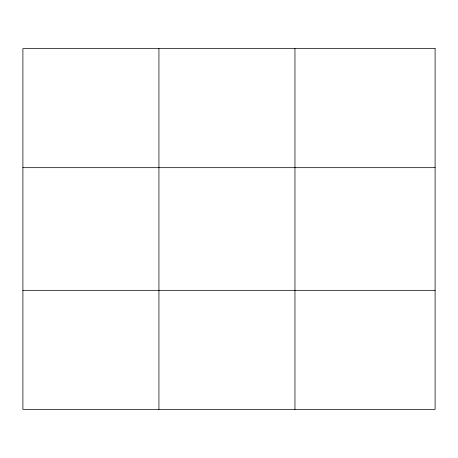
<?xml version="1.0" encoding="UTF-8"?>
<svg xmlns="http://www.w3.org/2000/svg" width="458" height="458" viewBox="0 0 458 458"><rect width="100%" height="100%" fill="white"/><g stroke="black" fill="none" stroke-linecap="round" stroke-linejoin="round"><path stroke-width="0.69" d="M158.926 409.372L158.926 48.628M294.952 409.372L294.952 48.628M22.9 167.674L435.1 167.674M22.9 290.326L435.1 290.326M435.1 48.628L435.1 409.372L22.9 409.372L22.9 48.628L435.1 48.628"/></g></svg>
